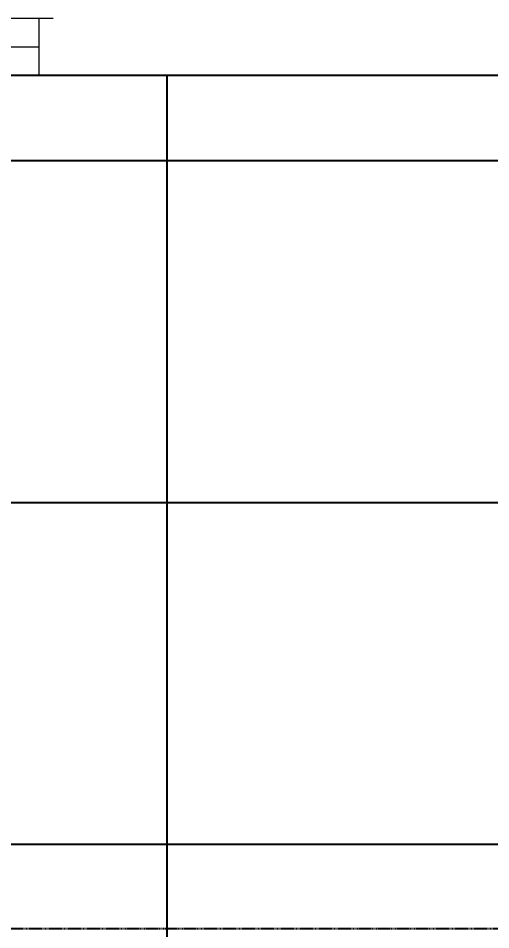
# Model space of a CAD drawing. Extents: x -178977 to 231842, y -29287 to 19916.
# Drawn here: x 11815 to 12644, y -4310 to -2710 of the extents above; entities that cross this region are included whole.
import ezdxf
from ezdxf import colors
from ezdxf.entities.mleader import LeaderData, LeaderLine
from ezdxf.math import Vec2, Vec3

# ---------------------------------------------------------------- set-up
doc = ezdxf.new("R2010")
doc.units = 0
doc.header["$LTSCALE"] = 0.25
doc.linetypes.add('DASHDOT', pattern=[25.4, 12.7, -6.35, 0, -6.35])
doc.linetypes.add('HIDDEN', pattern=[9.525, 6.35, -3.175])
for name, color, linetype, lineweight in [('01-First Floor-FUR$0$Aluminum', 251, 'Continuous', 5), ('01-First Floor-FUR$0$Walls', 251, 'Continuous', 5), ('E-LITE-CIRC', 6, 'Continuous', 25), ('E-LITE-CLNG-CNDT', 6, 'DASHDOT', 35), ('E-POWR-FLOR-CNDT', 6, 'HIDDEN', 25)]:
    doc.layers.add(name, color=color, linetype=linetype, lineweight=lineweight)
doc.layers.add('01-First Floor-FUR$0$FALSE CEILING', color=251, linetype='Continuous')
doc.styles.add('DC_SIMPLEX', font='SIMPLEX.shx', dxfattribs={"width": 0.7})

# ---------------------------------------------------------------- blocks, each defined once
blk = doc.blocks.new('01-First Floor-FUR')
at = {"layer": '01-First Floor-FUR$0$Aluminum'}
for p, q in [((10675.9, -2710), (11875.9, -2710)), ((11850.9, -2710), (11850.9, -2810)), ((10700.9, -2760), (11850.9, -2760)), ((10675.9, -2810), (11875.9, -2810))]:
    blk.add_line(p, q, dxfattribs=at)
at = {"layer": '01-First Floor-FUR$0$FALSE CEILING', "linetype": 'Continuous'}
for p, q in [((12076, -7160), (12076, -2810)), ((10276, -2960), (14276, -2960)), ((10276, -3560), (14276, -3560)), ((10276, -4160), (14276, -4160))]:
    blk.add_line(p, q, dxfattribs=at)
at = {"layer": '01-First Floor-FUR$0$FALSE CEILING'}
blk.add_lwpolyline([(14276, -7160), (10276, -7160), (10276, -2810), (14276, -2810)], close=True, dxfattribs=at)
at = {"layer": '01-First Floor-FUR$0$Walls'}
blk.add_line((10276, -2810), (14276, -2810), dxfattribs=at)
blk = doc.blocks.new('ARR0W')
at = {"color": 45}
blk.add_ellipse((0, 0), major_axis=(0.4, 0), ratio=0.4, dxfattribs=at)
at = {"color": 45, "ltscale": 0.5}
blk.add_solid([(-1.4, 0.167), (-0.4, 0), (-1.4, -0.167)], dxfattribs=at)

msp = doc.modelspace()

# ---------------------------------------------------------------- linework, layer by layer
at = {"layer": 'E-POWR-FLOR-CNDT'}
msp.add_lwpolyline([(10399.7, -4184.1), (10523.5, -4307.8), (14100.2, -4307.8, -0.414214), (14200.2, -4407.8), (14200.2, -5214.2)], format="xyb", dxfattribs=at)

# ---------------------------------------------------------------- block references
at = {"layer": 'E-LITE-CLNG-CNDT'}
msp.add_blockref('01-First Floor-FUR', (0, 0), dxfattribs=at)

# ---------------------------------------------------------------- leaders
at = {"layer": 'E-LITE-CIRC'}
ml = msp.add_multileader_mtext('Standard', dxfattribs=at)
ml.set_content('{\\Fdc_el_romans|c0;\\W0.8;TO\\Fromans|c0; \\Fsimplex|c0;PP-F1/M5}', color=256, style='DC_SIMPLEX')
ml.set_leader_properties()
ml.set_arrow_properties(name='ARR0W')
ml.build(insert=Vec2(0, 0))
ml.multileader.update_dxf_attribs({"dogleg_length": 200, "arrow_head_size": 140, "scale": 100})
ctx = ml.context
ctx.base_point, ctx.scale, ctx.char_height, ctx.arrow_head_size, ctx.landing_gap_size, ctx.plane_origin, ctx.plane_x_axis, ctx.plane_y_axis = Vec3(11471.7, -2452.1, 14.8), 100, 200, 140, 140, Vec3(17753.2, 4829.4, 14.8), Vec3(1, -0.000001, 0), Vec3(0.000001, 1, 0)
notes = []
notes.append((ctx, [(0, (1, 1, 0), (11362.9, -2452.1, 14.8), (1, -0.000001, 0), 108.8, [(0, [(9861.8, -3385.9, 14.8)], 0, [])])]))
ctx.mtext.insert, ctx.mtext.text_direction, ctx.mtext.rotation, ctx.mtext.flow_direction = Vec3(11611.7, -2318.7, 14.8), Vec3(1, -0.000001, 0), 6.283185, 5
for ctx, leaders in notes:
    for number, flags, end, landing, length, lines in leaders:
        leader = LeaderData()
        leader.index, (leader.has_last_leader_line, leader.has_dogleg_vector, leader.attachment_direction) = number, flags
        leader.last_leader_point, leader.dogleg_vector, leader.dogleg_length = Vec3(end), Vec3(landing), length
        for number, points, colour, breaks in lines:
            line = LeaderLine()
            line.index, line.vertices, line.color, line.breaks = number, Vec3.list(points), colors.encode_raw_color(colour), breaks
            leader.lines.append(line)
        ctx.leaders.append(leader)

doc.saveas('drawing.dxf')
